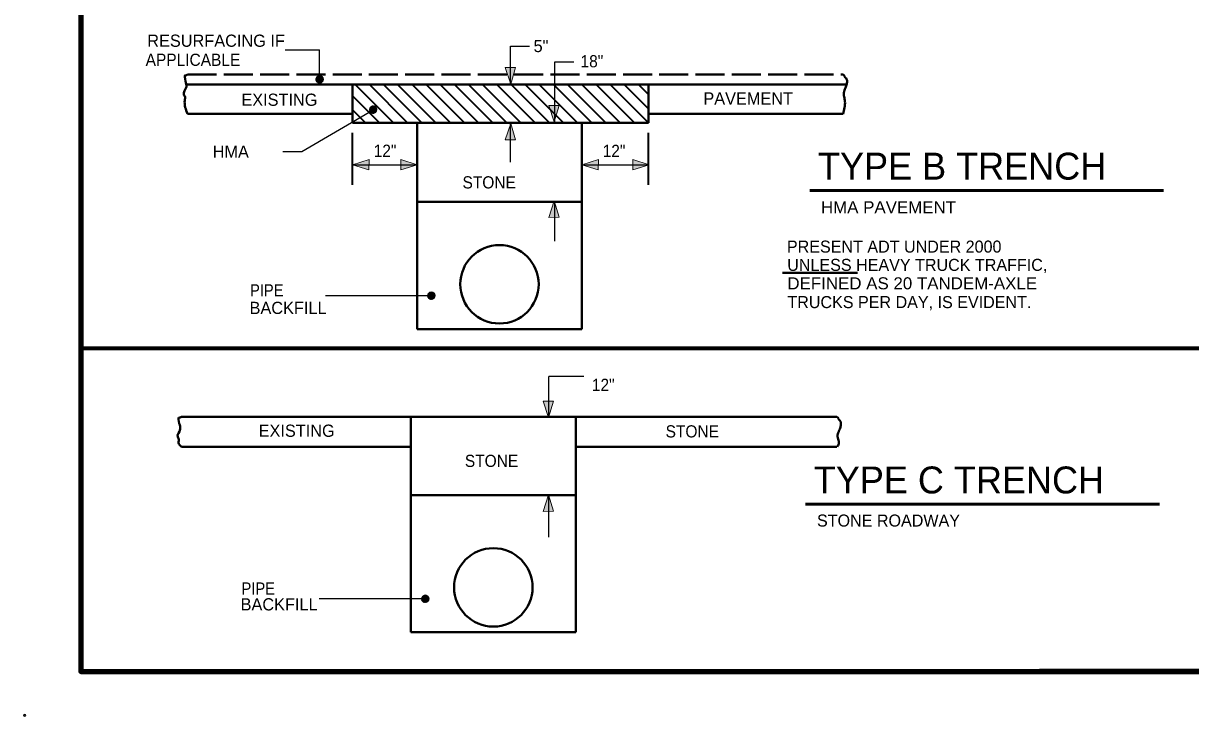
# Model space of a CAD drawing. Extents: x -8731 to 9683, y -64675 to -56618.
# Drawn here: x 8089 to 9127, y -64675 to -64059 of the extents above; entities that cross this region are included whole.
import ezdxf

# ---------------------------------------------------------------- set-up
doc = ezdxf.new("R2010")
doc.units = 0
doc.header["$LTSCALE"] = 4.3
doc.header["$PDMODE"] = 32
doc.header["$PDSIZE"] = 2.15
doc.linetypes.add('LONG_DASHED', pattern=[7.5, 6, -1.5])
doc.layers.add('1', color=7, linetype='Continuous', lineweight=13)
doc.layers.add('3', color=7, linetype='Continuous', lineweight=35)

msp = doc.modelspace()

# ---------------------------------------------------------------- hatches: boundary and pattern name
at = {"layer": '1'}
for points in [[(8522.3, -64113.28), (8517.46, -64098.62), (8526.58, -64098.74)], [(8561.04, -64147.02), (8556.22, -64132.36), (8565.32, -64132.5)], [(8522.3, -64148.34), (8517.46, -64162.98), (8526.58, -64162.86)], [(8381.78, -64185.1), (8396.42, -64180.26), (8396.3, -64189.38)], [(8439.22, -64185.1), (8424.56, -64180.26), (8424.7, -64189.38)], [(8585.54, -64185.1), (8600.18, -64180.26), (8600.06, -64189.38)], [(8645.46, -64185.1), (8630.82, -64180.26), (8630.94, -64189.38)], [(8561.04, -64217.08), (8556.22, -64231.74), (8565.32, -64231.6)], [(8556.04, -64409.52), (8551.22, -64394.88), (8560.32, -64395)], [(8556.04, -64478.34), (8551.22, -64492.98), (8560.32, -64492.86)]]:
    msp.add_hatch(color=256, dxfattribs=at).paths.add_polyline_path(points)

# ---------------------------------------------------------------- linework, layer by layer
for p, q in [((8355.8, -64109.16), (8352.22, -64105.6)), ((8353.08, -64112.28), (8349.1, -64108.3)), ((8352.8, -64112.28), (8349.1, -64108.72)), ((8352.38, -64112.28), (8349.1, -64109)), ((8351.94, -64112.28), (8349.1, -64109.44)), ((8353.52, -64112.28), (8349.24, -64107.88)), ((8351.38, -64112.14), (8349.24, -64110.16)), ((8353.66, -64112), (8349.38, -64107.72)), ((8354.08, -64111.86), (8349.52, -64107.44)), ((8354.38, -64111.72), (8349.66, -64107.02)), ((8354.66, -64111.58), (8349.94, -64106.88)), ((8354.94, -64111.44), (8350.1, -64106.6)), ((8355.08, -64111), (8350.38, -64106.3)), ((8355.36, -64110.86), (8350.52, -64106.16)), ((8355.5, -64110.58), (8350.94, -64106.02)), ((8355.5, -64110.16), (8351.24, -64105.74)), ((8355.66, -64109.72), (8351.52, -64105.74)), ((8355.8, -64109.44), (8351.94, -64105.74)), ((8355.8, -64108.72), (8352.8, -64105.74)), ((8355.8, -64108.3), (8353.22, -64105.74)), ((8355.66, -64107.88), (8353.66, -64105.74)), ((8400.68, -64139.36), (8396.7, -64135.38)), ((8400.4, -64139.36), (8396.7, -64135.8)), ((8399.98, -64139.36), (8396.7, -64136.08)), ((8399.54, -64139.36), (8396.7, -64136.52)), ((8401.1, -64139.36), (8396.84, -64134.94)), ((8401.26, -64139.08), (8396.98, -64134.8)), ((8401.68, -64138.94), (8397.12, -64134.52)), ((8401.96, -64138.8), (8397.26, -64134.08)), ((8402.26, -64138.64), (8397.54, -64133.96)), ((8402.54, -64138.52), (8397.7, -64133.66)), ((8402.68, -64138.08), (8397.98, -64133.38)), ((8402.96, -64137.94), (8398.12, -64133.24)), ((8403.1, -64137.66), (8398.54, -64133.1)), ((8403.1, -64137.22), (8398.82, -64132.8)), ((8403.24, -64136.8), (8399.12, -64132.8)), ((8403.38, -64136.52), (8399.54, -64132.8)), ((8403.38, -64136.24), (8399.82, -64132.66)), ((8403.38, -64135.8), (8400.4, -64132.8)), ((8403.38, -64135.38), (8400.82, -64132.8)), ((8403.24, -64134.94), (8401.26, -64132.8)), ((8398.98, -64139.22), (8396.84, -64137.22)), ((8452.42, -64304.66), (8448.42, -64300.68)), ((8452.12, -64304.66), (8448.42, -64301.1)), ((8451.7, -64304.66), (8448.42, -64301.38)), ((8451.26, -64304.66), (8448.42, -64301.82)), ((8452.84, -64304.66), (8448.56, -64300.24)), ((8450.7, -64304.52), (8448.56, -64302.52)), ((8452.98, -64304.38), (8448.7, -64300.1)), ((8453.4, -64304.24), (8448.84, -64299.82)), ((8453.7, -64304.1), (8448.98, -64299.4)), ((8453.98, -64303.96), (8449.28, -64299.24)), ((8454.26, -64303.8), (8449.42, -64298.96)), ((8454.4, -64303.38), (8449.7, -64298.68)), ((8454.7, -64303.24), (8449.84, -64298.54)), ((8454.82, -64302.96), (8450.26, -64298.4)), ((8454.82, -64302.52), (8450.56, -64298.12)), ((8454.98, -64302.1), (8450.84, -64298.12)), ((8455.12, -64301.82), (8451.26, -64298.12)), ((8455.12, -64301.52), (8451.56, -64297.96)), ((8455.12, -64301.1), (8452.12, -64298.12)), ((8455.12, -64300.68), (8452.54, -64298.12)), ((8454.98, -64300.24), (8452.98, -64298.12)), ((8446.94, -64573.88), (8442.96, -64569.9)), ((8446.66, -64573.88), (8442.96, -64570.32)), ((8446.24, -64573.88), (8442.96, -64570.62)), ((8445.82, -64573.88), (8442.96, -64571.04)), ((8447.38, -64573.88), (8443.1, -64569.48)), ((8445.24, -64573.76), (8443.1, -64571.76)), ((8447.52, -64573.6), (8443.24, -64569.32)), ((8447.94, -64573.46), (8443.38, -64569.04)), ((8448.22, -64573.32), (8443.54, -64568.62)), ((8448.52, -64573.18), (8443.82, -64568.48)), ((8448.8, -64573.04), (8443.96, -64568.2)), ((8448.94, -64572.6), (8444.24, -64567.9)), ((8449.22, -64572.46), (8444.38, -64567.76)), ((8449.38, -64572.18), (8444.82, -64567.62)), ((8449.38, -64571.76), (8445.1, -64567.34)), ((8449.52, -64571.32), (8445.38, -64567.34)), ((8449.66, -64571.04), (8445.82, -64567.34)), ((8449.66, -64570.76), (8446.1, -64567.2)), ((8449.66, -64570.32), (8446.66, -64567.34)), ((8449.66, -64569.9), (8447.1, -64567.34)), ((8449.52, -64569.48), (8447.52, -64567.34))]:
    msp.add_line(p, q, dxfattribs=at)
at = {"layer": '1', "lineweight": 70}
msp.add_line((9186.74, -64348.3), (8140.24, -64348.3), dxfattribs=at)
at = {"layer": '1', "lineweight": 100}
msp.add_line((9632.46, -64635.24), (8992.34, -64635.24), dxfattribs=at)
msp.add_lwpolyline([(8140.24, -63617.3), (8140.24, -64635.24), (9631, -64635.24)], dxfattribs=at)
at = {"layer": '1'}
for points in [[(8522.3, -64113.28), (8517.46, -64098.62), (8526.58, -64098.74)], [(8561.04, -64147.02), (8556.22, -64132.36), (8565.32, -64132.5)], [(8522.3, -64148.34), (8517.46, -64162.98), (8526.58, -64162.86)], [(8381.78, -64185.1), (8396.42, -64180.26), (8396.3, -64189.38)], [(8439.22, -64185.1), (8424.56, -64180.26), (8424.7, -64189.38)], [(8585.54, -64185.1), (8600.18, -64180.26), (8600.06, -64189.38)], [(8645.46, -64185.1), (8630.82, -64180.26), (8630.94, -64189.38)], [(8561.04, -64217.08), (8556.22, -64231.74), (8565.32, -64231.6)], [(8556.04, -64409.52), (8551.22, -64394.88), (8560.32, -64395)], [(8556.04, -64478.34), (8551.22, -64492.98), (8560.32, -64492.86)]]:
    msp.add_lwpolyline(points, close=True, dxfattribs=at)
for centre in [(8352.52, -64109.01), (8400.11, -64136.09), (8451.84, -64301.39), (8446.38, -64570.61)]:
    msp.add_circle(centre, 3.35, dxfattribs=at)
msp.add_point((8090.3, -64674.2), dxfattribs=at)
at = {"layer": '3', "lineweight": 25}
for p, q in [((8322.02, -64082.8), (8352.52, -64082.8)), ((8352.52, -64109.86), (8352.52, -64082.8)), ((8561.56, -64147.76), (8561.56, -64093.48)), ((8561.56, -64093.48), (8578.38, -64093.48)), ((8336.7, -64173.14), (8400.1, -64136.08)), ((8522.24, -64182.82), (8522.24, -64147.76)), ((8319.88, -64173.14), (8336.7, -64173.14)), ((8381.74, -64185.1), (8439.16, -64185.1)), ((8587.36, -64185.1), (8644.78, -64185.1)), ((8561.56, -64252.94), (8561.56, -64217.88)), ((8451.84, -64301.38), (8357.64, -64301.38)), ((8556.1, -64409.02), (8556.1, -64373.24)), ((8587.3, -64373.24), (8556.1, -64373.24)), ((8556.1, -64515.76), (8556.1, -64478.56)), ((8446.38, -64570.62), (8352.18, -64570.62))]:
    msp.add_line(p, q, dxfattribs=at)
at = {"layer": '3', "linetype": 'LONG_DASHED', "lineweight": 40}
msp.add_line((8235.1, -64104.88), (8817.64, -64104.88), dxfattribs=at)
at = {"layer": '3', "lineweight": 40}
for p, q in [((8235.1, -64113.72), (8390.56, -64113.72)), ((8381.74, -64113.72), (8381.74, -64147.76)), ((8390.56, -64113.72), (8644.78, -64113.72)), ((8644.78, -64113.72), (8644.78, -64147.76)), ((8644.78, -64113.72), (8820.78, -64113.72)), ((8235.1, -64139.8), (8381.74, -64139.8)), ((8644.78, -64139.8), (8817.64, -64139.8)), ((8381.74, -64147.76), (8644.78, -64147.76)), ((8439.16, -64331.02), (8439.16, -64147.76)), ((8585.64, -64331.02), (8585.64, -64147.76)), ((8439.16, -64217.88), (8585.64, -64217.88)), ((8763.78, -64281.16), (8830.46, -64281.16)), ((8439.16, -64331.02), (8585.64, -64331.02)), ((8229.64, -64409.02), (8812.18, -64409.02)), ((8433.7, -64600.26), (8433.7, -64409.02)), ((8580.18, -64600.26), (8580.18, -64409.02)), ((8229.64, -64435.52), (8433.7, -64435.52)), ((8580.18, -64435.52), (8812.18, -64435.52)), ((8433.7, -64478.56), (8580.18, -64478.56)), ((8433.7, -64600.26), (8580.18, -64600.26))]:
    msp.add_line(p, q, dxfattribs=at)
at = {"layer": '3'}
for p, q in [((8418.22, -64147.76), (8384.14, -64113.72)), ((8430.74, -64147.76), (8396.7, -64113.72)), ((8443.3, -64147.76), (8409.22, -64113.72)), ((8455.82, -64147.76), (8421.78, -64113.72)), ((8468.66, -64147.76), (8434.6, -64113.72)), ((8481.2, -64147.76), (8447.14, -64113.72)), ((8493.74, -64147.76), (8459.68, -64113.72)), ((8506.28, -64147.76), (8472.22, -64113.72)), ((8518.82, -64147.76), (8484.76, -64113.72)), ((8531.36, -64147.76), (8497.3, -64113.72)), ((8543.9, -64147.76), (8509.84, -64113.72)), ((8556.72, -64147.76), (8522.66, -64113.72)), ((8569.26, -64147.76), (8535.2, -64113.72)), ((8581.8, -64147.76), (8547.74, -64113.72)), ((8594.34, -64147.76), (8560.28, -64113.72)), ((8606.88, -64147.76), (8572.82, -64113.72)), ((8619.7, -64147.76), (8585.64, -64113.72)), ((8632.24, -64147.76), (8598.18, -64113.72)), ((8644.78, -64147.76), (8610.72, -64113.72)), ((8644.78, -64135.24), (8623.26, -64113.72)), ((8644.78, -64122.68), (8635.8, -64113.72)), ((8405.66, -64147.76), (8381.74, -64123.84)), ((8393.42, -64147.76), (8381.74, -64136.08)), ((8381.74, -64202.92), (8381.74, -64156.6)), ((8644.78, -64202.92), (8644.78, -64156.6))]:
    msp.add_line(p, q, dxfattribs=at)
at = {"layer": '3', "lineweight": 53}
for p, q in [((8788.14, -64207.76), (9102.5, -64207.76)), ((8784.38, -64486.54), (9098.74, -64486.54))]:
    msp.add_line(p, q, dxfattribs=at)
at = {"layer": '3', "lineweight": 25}
msp.add_lwpolyline([(8522.24, -64113.72), (8522.24, -64079.66), (8539.06, -64079.66)], dxfattribs=at)
at = {"layer": '3', "lineweight": 40}
for centre in [(8512.33, -64291.2), (8506.87, -64560.43)]:
    msp.add_circle(centre, 34.85, dxfattribs=at)
for points in [[(8235.1, -64104.88), (8233.24, -64105.6), (8232.96, -64105.44), (8232.68, -64107.02), (8233.96, -64113.28), (8234.1, -64115.84), (8231.82, -64122.68), (8232.68, -64124.12), (8232.68, -64127.96), (8235.1, -64139.8)], [(8817.64, -64104.88), (8818.92, -64106.16), (8819.06, -64106.72), (8820.34, -64108.16), (8821.06, -64109.58), (8821.06, -64112.44), (8820.2, -64115.72), (8818.5, -64119.98), (8818.64, -64124.54), (8819.34, -64128.68), (8817.64, -64139.8)], [(8229.64, -64409.02), (8227.78, -64409.72), (8227.5, -64409.6), (8227.22, -64411.16), (8228.5, -64417.42), (8228.64, -64420), (8226.36, -64426.84), (8227.22, -64428.26), (8227.22, -64432.1), (8229.64, -64435.52)], [(8812.18, -64409.02), (8813.46, -64410.3), (8813.6, -64410.88), (8814.88, -64412.3), (8815.6, -64413.72), (8815.6, -64416.56), (8814.74, -64419.84), (8813.02, -64424.12), (8813.18, -64428.68), (8813.88, -64432.82), (8812.32, -64435.66)]]:
    msp.add_spline(points, degree=3, dxfattribs=at)

# ---------------------------------------------------------------- texts
at = {"layer": '3'}
for s, height, p in [('RESURFACING IF', 10.83, (8199.34, -64080.22)), ('5"', 10.83, (8542.62, -64084.92)), ('EXISTING', 10.83, (8282.98, -64132.66)), ('PAVEMENT', 10.83, (8693.52, -64131.52)), ('HMA', 10.83, (8257.46, -64178.84)), ('TYPE B TRENCH', 23.94, (8795.4, -64198.22)), ('PRESENT ADT UNDER 2000', 10.69, (8767.76, -64263.06)), ('UNLESS HEAVY TRUCK TRAFFIC,', 10.69, (8768.04, -64279.3)), ('TRUCKS PER DAY, IS EVIDENT.', 10.69, (8768.18, -64312.36)), ('BACKFILL', 10.83, (8290.26, -64317.58)), ('EXISTING', 10.83, (8298.32, -64426.68)), ('TYPE C TRENCH', 23.94, (8791.66, -64477)), ('STONE ROADWAY', 10.69, (8794.5, -64506.42)), ('BACKFILL', 10.83, (8282.3, -64580.92))]:
    msp.add_text(s, height=height, dxfattribs=at).set_placement(p)
for s, height, width, p in [('APPLICABLE', 10.83, 0.95, (8197.9, -64097.18)), ('18"', 10.83, 0.95, (8584.36, -64098.46)), ('12"', 10.83, 0.95, (8400.54, -64177.98)), ('12"', 10.83, 0.95, (8604.02, -64178.12)), ('STONE', 10.83, 0.95, (8479.48, -64206.06)), ('HMA PAVEMENT', 10.69, 1.05, (8797.98, -64228.08)), ('PIPE', 10.83, 0.9, (8290.68, -64301.96)), ('DEFINED AS 20 TANDEM-AXLE', 10.69, 1.05, (8768.18, -64295.68)), ('12"', 10.83, 0.95, (8594.44, -64385.94)), ('STONE', 10.83, 0.95, (8659.98, -64427.26)), ('STONE', 10.83, 0.95, (8481.58, -64453.48)), ('PIPE', 10.83, 0.9, (8283.14, -64566.86))]:
    msp.add_text(s, height=height, dxfattribs=dict(at, width=width)).set_placement(p)

doc.saveas('drawing.dxf')
